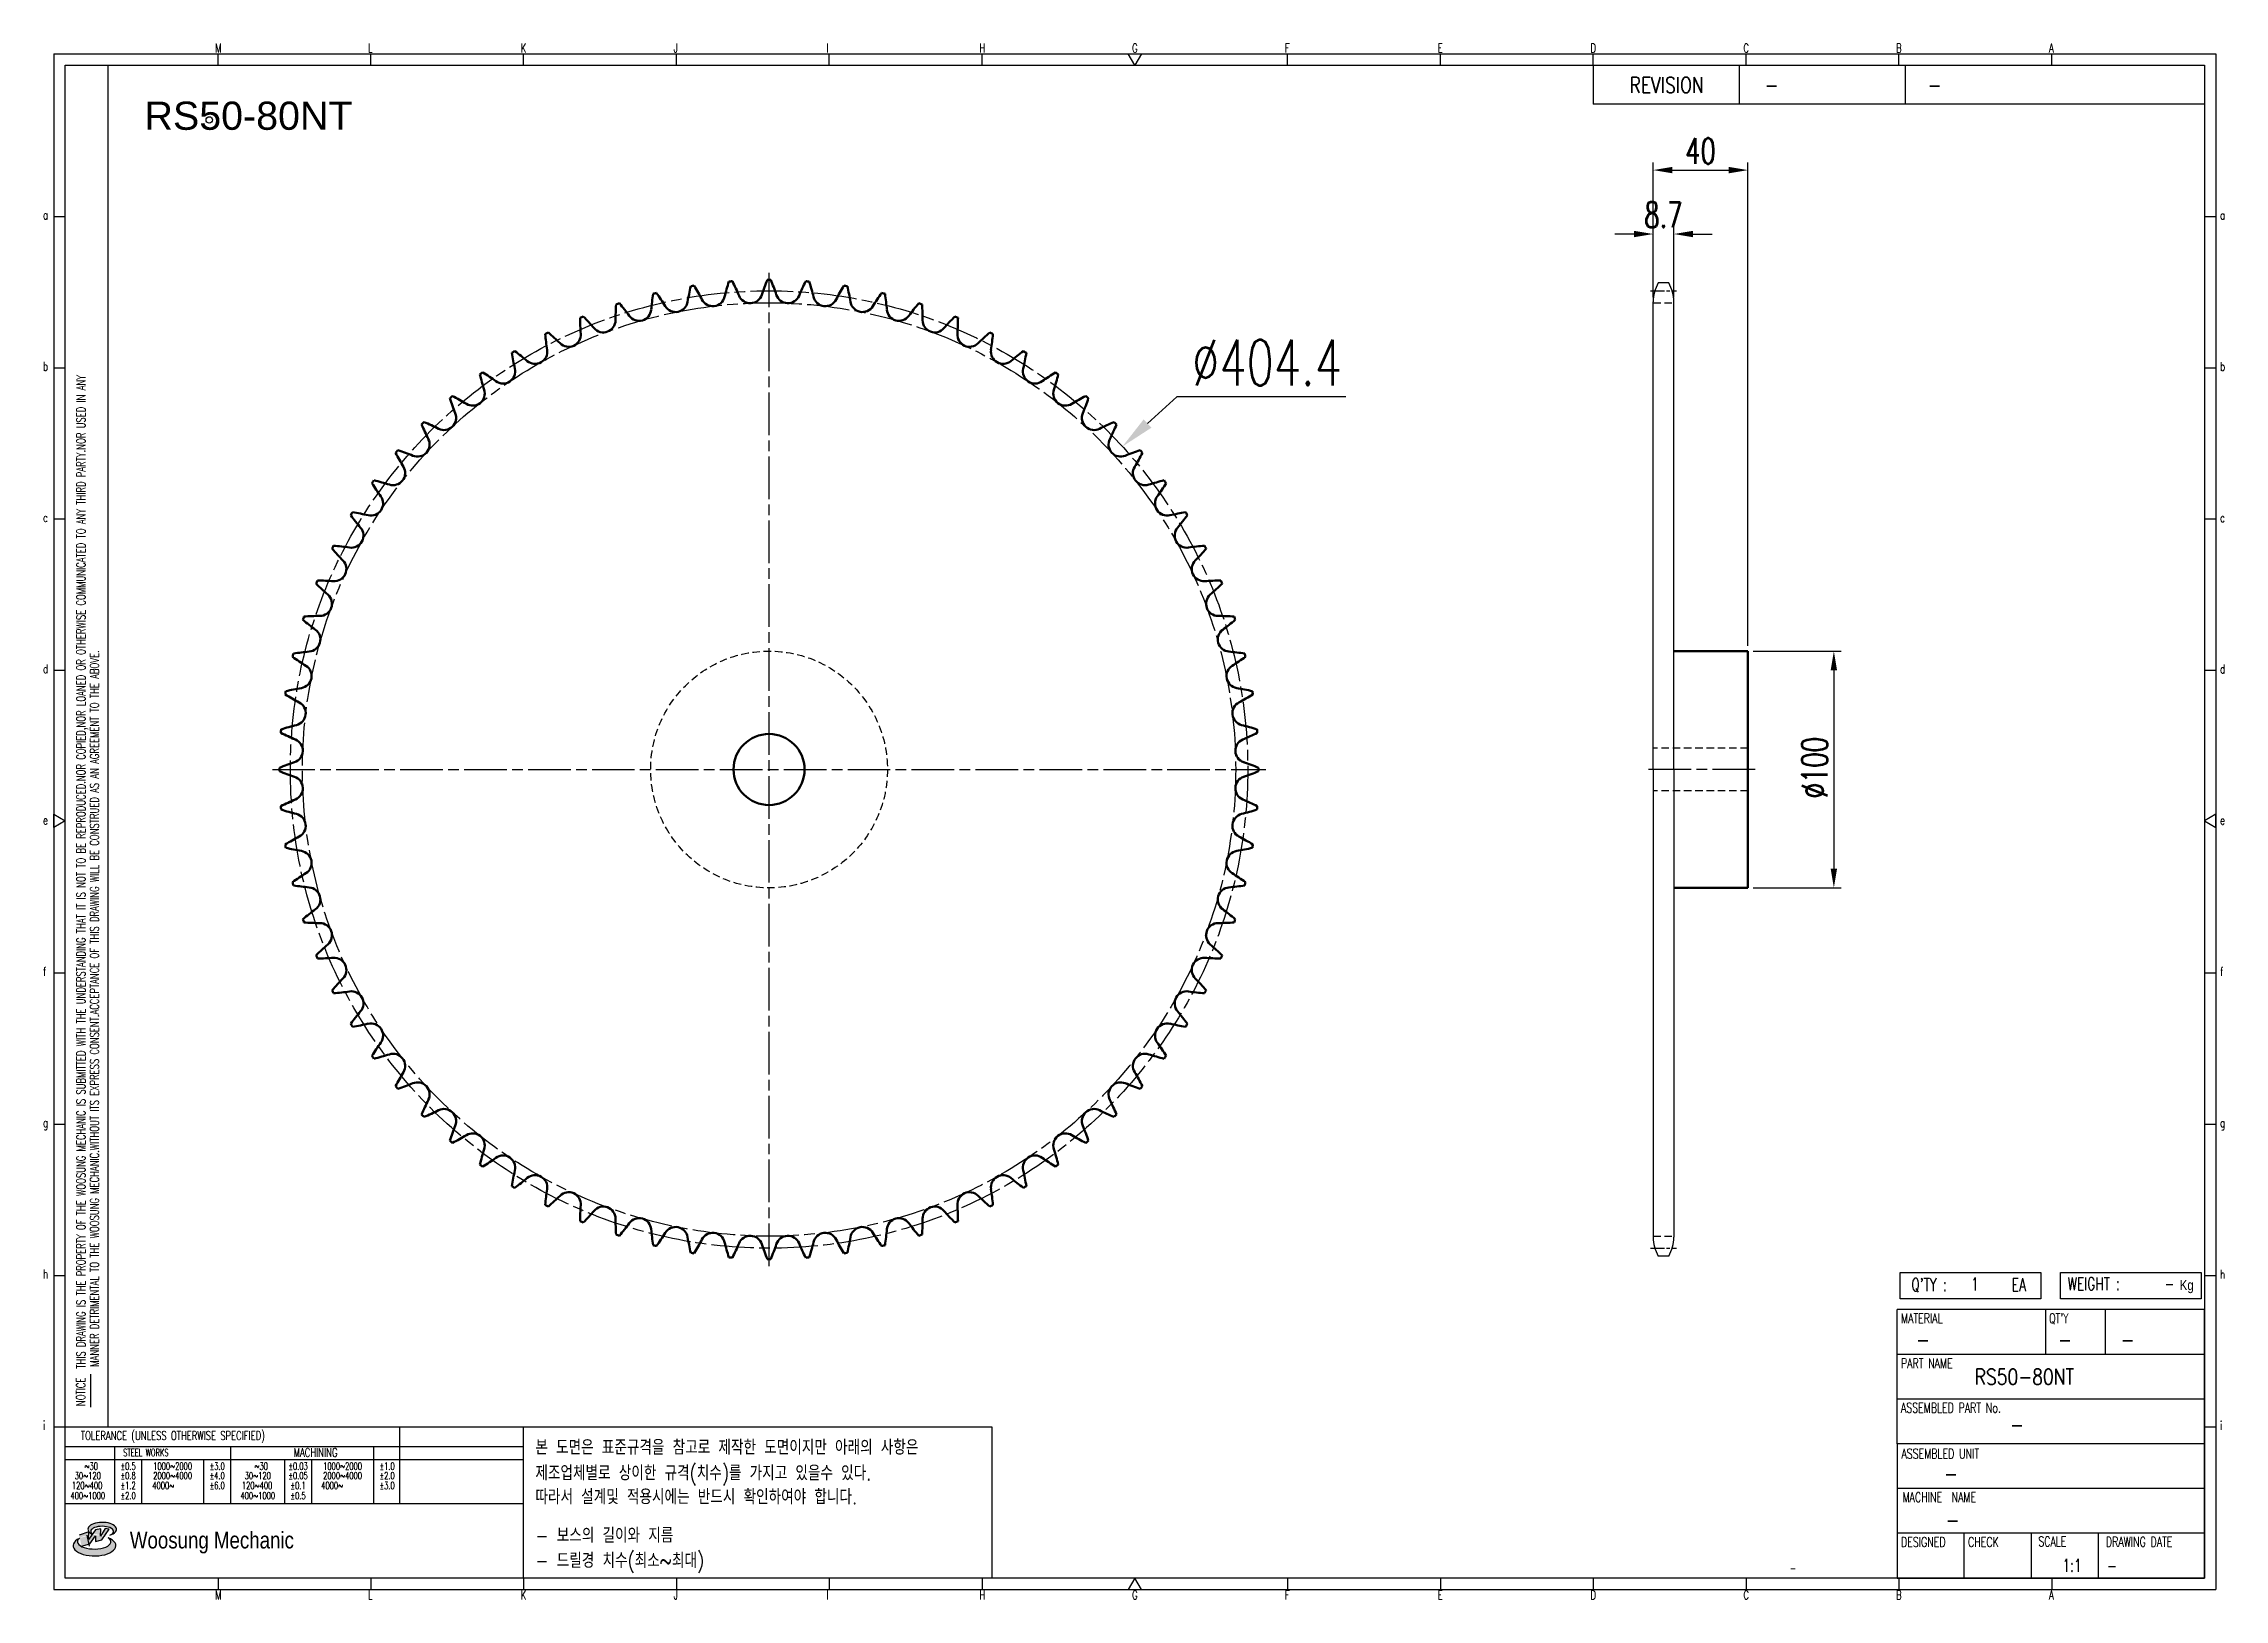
# Model space of a CAD drawing. Header units: millimetres. Extents: x 8305 to 9226, y 4748 to 5405.
import ezdxf
from ezdxf.enums import TextEntityAlignment as Align

# ---------------------------------------------------------------- set-up
doc = ezdxf.new("R2010")
doc.units = ezdxf.units.MM
for name, pattern in [('AM_ISO08W050', [18, 12, -1.5, 3, -1.5]), ('AM_ISO08W050x2', [9, 6, -0.75, 1.5, -0.75]), ('HIDDEN', [9.525, 6.35, -3.175])]:
    doc.linetypes.add(name, pattern=pattern)
for name, color, linetype, lineweight in [('20', 7, 'Continuous', 50), ('22', 30, 'AM_ISO08W050', 25), ('23', 40, 'AM_ISO08W050', 25), ('VIS', 7, 'Continuous', 50)]:
    doc.layers.add(name, color=color, linetype=linetype, lineweight=lineweight)
for name, color, linetype in [('HL', 2, 'HIDDEN'), ('S-DIM', 7, 'Continuous'), ('TITLE', 7, 'Continuous'), ('도면레이아웃', 7, 'Continuous')]:
    doc.layers.add(name, color=color, linetype=linetype)
doc.styles.add('HAN', font='ROMANS.shx', dxfattribs={"width": 0.7, "bigfont": 'whgtxt.shx'})
doc.styles.add('HKD_ST2', font='romans.shx', dxfattribs={"width": 0.7, "height": 4, "bigfont": '@extfont2.shx'})
doc.styles.add('HSG', font='SIMPLEX.shx', dxfattribs={"width": 0.7, "bigfont": 'HSG.shx'})
doc.styles.add('ROMANS', font='romans.shx', dxfattribs={"width": 0.7, "bigfont": 'whgtxt.shx'})
doc.styles.add('SLDTEXTSTYLE4', font='arial.ttf', dxfattribs={"width": 0.8})
doc.styles.get("Standard").update_dxf_attribs({"font": 'arial.ttf'})
doc.dimstyles.new('APP23', dxfattribs={"dimscale": 4.5, "dimtxt": 2.4, "dimasz": 1.8, "dimexe": 0.7, "dimexo": 0.5, "dimgap": 0.6, "dimtad": 1, "dimtoh": 1, "dimdec": 1, "dimrnd": 0.01, "dimzin": 9, "dimdsep": 46, "dimtxsty": 'HSG', "dimcen": 0, "dimclrd": 1, "dimclre": 1, "dimclrt": 256, "dimazin": 2, "dimtp": 1, "dimtm": 1, "dimtfac": 0.5, "dimtdec": 1, "dimtix": 1, "dimtofl": 0, "dimtmove": 0, "dimatfit": 3, "dimfxl": 0, "dimtvp": 1, "dimtolj": 2, "dimlwd": -1, "dimlwe": -1, "dimarcsym": 0})
doc.dimstyles.new('APP32', dxfattribs={"dimscale": 8, "dimtxt": 2.4, "dimasz": 1.8, "dimexe": 0.7, "dimexo": 0.5, "dimgap": 0.6, "dimtad": 1, "dimtoh": 1, "dimdec": 1, "dimrnd": 0.01, "dimzin": 9, "dimdsep": 46, "dimtxsty": 'HSG', "dimcen": 0, "dimclrd": 1, "dimclre": 1, "dimclrt": 256, "dimazin": 2, "dimtp": 1, "dimtm": 1, "dimtfac": 0.5, "dimtdec": 1, "dimtofl": 0, "dimtmove": 0, "dimatfit": 3, "dimfxl": 0, "dimtvp": 1, "dimtolj": 2, "dimlwd": -1, "dimlwe": -1, "dimarcsym": 0})

# ---------------------------------------------------------------- blocks, each defined once
blk = doc.blocks.new('SUYWSHJH')
at = {"layer": '도면레이아웃'}
h = blk.add_hatch(color=10, dxfattribs=at)
h.paths.add_polyline_path([(1.544, 35.177), (1.554, 34.966), (1.779, 35.034), (2.054, 35.422), (1.908, 35.446), (1.728, 35.167), (1.741, 35.439), (1.547, 35.405), (1.292, 35.041), (1.295, 35.33), (0.943, 35.208), (1.03, 34.8), (1.336, 34.885)])
edge = h.paths.add_edge_path()
edge.add_ellipse((1.795, 35.421), major_axis=(-0.53, 0), ratio=0.487785, start_angle=122.36065, end_angle=403.39574)
edge.add_line((1.411, 35.244), (1.419, 35.261))
edge.add_ellipse((1.798, 35.344), major_axis=(-0.423, 0), ratio=0.444396, start_angle=131.58977, end_angle=386.19408, ccw=False)
edge = h.paths.add_edge_path()
edge.add_ellipse((1.512, 34.815), major_axis=(-0.793, 0), ratio=0.480113, start_angle=314.67633, end_angle=590.85213)
edge.add_ellipse((1.501, 34.958), major_axis=(-0.62, 0), ratio=0.43311, start_angle=331.7024, end_angle=574.42495, ccw=False)
for p, q in [((0, 90.118), (80.15, 90.118)), ((0, 90.118), (0, 33.191)), ((6.089, 89.693), (6.089, 90.118)), ((11.753, 89.693), (11.753, 90.118)), ((17.418, 89.693), (17.418, 90.118)), ((23.082, 89.693), (23.082, 90.118)), ((28.746, 89.693), (28.746, 90.118)), ((34.411, 89.693), (34.411, 90.118)), ((45.739, 89.693), (45.739, 90.118)), ((51.404, 89.693), (51.404, 90.118)), ((57.068, 89.693), (57.068, 90.118)), ((62.732, 89.693), (62.732, 90.118)), ((68.397, 89.693), (68.397, 90.118)), ((74.061, 89.693), (74.061, 90.118)), ((80.15, 90.118), (80.15, 33.191)), ((0, 84.085), (0.425, 84.085)), ((79.725, 84.085), (80.15, 84.085)), ((0, 78.478), (0.425, 78.478)), ((79.725, 78.478), (80.15, 78.478)), ((0, 72.87), (0.425, 72.87)), ((79.725, 72.87), (80.15, 72.87)), ((0, 67.262), (0.425, 67.262)), ((79.725, 67.262), (80.15, 67.262)), ((0, 56.047), (0.425, 56.047)), ((79.725, 56.047), (80.15, 56.047)), ((0, 50.439), (0.425, 50.439)), ((79.725, 50.439), (80.15, 50.439)), ((0, 44.832), (0.425, 44.832)), ((79.725, 44.832), (80.15, 44.832)), ((1.377, 39.947), (1.377, 41.174)), ((0, 39.224), (0.425, 39.224)), ((79.725, 39.224), (80.15, 39.224)), ((0, 33.191), (80.15, 33.191)), ((6.089, 33.616), (6.089, 33.191)), ((11.753, 33.616), (11.753, 33.191)), ((17.418, 33.616), (17.418, 33.191)), ((23.082, 33.616), (23.082, 33.191)), ((28.746, 33.616), (28.746, 33.191)), ((34.411, 33.616), (34.411, 33.191)), ((45.739, 33.616), (45.739, 33.191)), ((51.404, 33.616), (51.404, 33.191)), ((57.068, 33.616), (57.068, 33.191)), ((62.732, 33.616), (62.732, 33.191)), ((68.397, 33.616), (68.397, 33.191)), ((74.061, 33.616), (74.061, 33.191))]:
    blk.add_line(p, q)
at = {"color": 2}
for p, q in [((2.017, 39.224), (2.017, 89.693)), ((0.425, 39.224), (17.418, 39.224)), ((12.816, 39.224), (12.816, 36.382)), ((17.418, 33.616), (17.418, 39.224)), ((0.425, 38.487), (17.418, 38.487)), ((0.425, 38.012), (17.418, 38.012)), ((2.257, 38.487), (2.257, 36.382)), ((3.257, 38.012), (3.257, 36.382)), ((5.557, 38.012), (5.557, 36.382)), ((6.557, 38.5), (6.557, 36.382)), ((8.557, 38.012), (8.557, 36.382)), ((9.557, 38.026), (9.557, 36.382)), ((11.857, 38.487), (11.857, 36.382)), ((0.425, 36.382), (17.418, 36.382))]:
    blk.add_line(p, q, dxfattribs=at)
at = {"color": 6, "ltscale": 0.5}
for p, q in [((57.068, 89.693), (57.068, 88.246)), ((62.47, 89.693), (62.47, 88.246)), ((68.635, 89.693), (68.635, 88.246)), ((79.725, 88.246), (57.068, 88.246)), ((68.336, 38.59), (68.336, 43.563)), ((79.725, 43.563), (68.336, 43.563)), ((73.827, 43.563), (73.827, 41.905)), ((76.037, 43.563), (76.037, 41.905)), ((79.725, 38.59), (79.725, 43.563)), ((79.725, 41.905), (68.336, 41.905)), ((79.725, 40.248), (68.336, 40.248)), ((68.336, 38.59), (68.336, 33.616)), ((79.725, 38.59), (68.336, 38.59)), ((79.725, 33.616), (79.725, 38.59)), ((79.725, 36.932), (68.336, 36.932)), ((79.725, 35.274), (68.336, 35.274)), ((70.822, 33.616), (70.822, 35.274)), ((73.309, 33.616), (73.309, 35.274)), ((75.796, 33.616), (75.796, 35.274)), ((68.336, 33.616), (79.725, 33.616))]:
    blk.add_line(p, q, dxfattribs=at)
for points in [[(40.075, 89.693), (39.83, 90.118), (40.32, 90.118)], [(0.425, 89.693), (79.725, 89.693), (79.725, 33.616), (0.425, 33.616)], [(0.425, 61.679), (0, 61.433), (0, 61.924)], [(79.725, 61.679), (80.15, 61.433), (80.15, 61.924)], [(40.075, 33.616), (39.83, 33.191), (40.32, 33.191)]]:
    blk.add_lwpolyline(points, close=True)
at = {"layer": 'TITLE', "color": 20}
for p, q in [((68.449, 43.961), (68.449, 44.936)), ((68.449, 44.936), (73.654, 44.936)), ((73.654, 44.936), (73.654, 43.961)), ((74.39, 43.961), (74.39, 44.936)), ((74.39, 44.936), (79.595, 44.936)), ((79.595, 44.936), (79.595, 43.961)), ((73.654, 43.961), (68.449, 43.961)), ((79.595, 43.961), (74.39, 43.961))]:
    blk.add_line(p, q, dxfattribs=at)
at = {"layer": '도면레이아웃'}
for p, q in [((1.295, 35.33), (0.943, 35.208)), ((1.03, 34.8), (1.336, 34.885)), ((1.224, 35.208), (1.311, 34.8)), ((1.224, 35.208), (1.224, 35.208)), ((1.547, 35.405), (1.292, 35.041)), ((1.292, 35.041), (1.295, 35.33)), ((1.336, 34.885), (1.544, 35.177)), ((1.419, 35.261), (1.411, 35.244)), ((1.544, 35.177), (1.554, 34.966)), ((1.741, 35.439), (1.547, 35.405)), ((1.554, 34.966), (1.779, 35.034)), ((1.908, 35.446), (1.728, 35.167)), ((1.728, 35.167), (1.741, 35.439)), ((1.779, 35.034), (2.054, 35.422)), ((2.054, 35.422), (1.908, 35.446))]:
    blk.add_line(p, q, dxfattribs=at)
for centre, major_axis, ratio, start_param, end_param in [((1.795, 35.421), (-0.53, 0), 0.487785, 2.135596, 7.040584), ((1.512, 34.815), (-0.793, 0), 0.480113, 5.492138, 10.312315), ((1.501, 34.958), (-0.62, 0), 0.43311, 5.789299, 10.025607), ((1.798, 35.344), (-0.423, 0), 0.444396, 2.296675, 6.740358)]:
    blk.add_ellipse(centre, major_axis=major_axis, ratio=ratio, start_param=start_param, end_param=end_param, dxfattribs=at)
at = {"color": 4, "style": 'HKD_ST2', "width": 0.7}
for s, p in [('M', (5.988, 90.164)), ('L', (11.652, 90.164)), ('K', (17.316, 90.164)), ('J', (22.981, 90.164)), ('I', (28.645, 90.164)), ('H', (34.309, 90.164)), ('G', (39.974, 90.164)), ('F', (45.638, 90.164)), ('E', (51.302, 90.164)), ('D', (56.967, 90.164)), ('C', (62.631, 90.164)), ('B', (68.295, 90.164)), ('A', (73.96, 90.164)), ('a', (-0.395, 83.976)), ('a', (80.305, 83.97)), ('b', (-0.395, 78.368)), ('b', (80.305, 78.362)), ('c', (-0.395, 72.76)), ('c', (80.305, 72.754)), ('d', (-0.395, 67.153)), ('d', (80.305, 67.147)), ('e', (-0.395, 61.545)), ('e', (80.305, 61.539)), ('f', (-0.395, 55.937)), ('f', (80.305, 55.931)), ('g', (-0.395, 50.33)), ('g', (80.305, 50.324)), ('h', (-0.395, 44.722)), ('h', (80.305, 44.716)), ('i', (-0.395, 39.114)), ('i', (80.305, 39.108)), ('M', (5.988, 32.824)), ('L', (11.652, 32.824)), ('K', (17.316, 32.824)), ('J', (22.981, 32.824)), ('I', (28.645, 32.824)), ('H', (34.309, 32.824)), ('G', (39.974, 32.824)), ('F', (45.638, 32.824)), ('E', (51.302, 32.824)), ('D', (56.967, 32.824)), ('C', (62.631, 32.824)), ('B', (68.295, 32.824)), ('A', (73.96, 32.824))]:
    blk.add_text(s, height=0.326, dxfattribs=at).set_placement(p)
for s, height, style, width, p in [('REVISION', 0.5806, 'HAN', 0.8, (58.415, 88.664)), ('-', 0.581, 'HAN', 0.8, (63.426, 88.664)), ('-', 0.581, 'HAN', 0.8, (69.468, 88.664)), ("Q'TY : ", 0.4746, 'HKD_ST2', 0.7, (68.857, 44.253)), ('1', 0.475, 'HKD_ST2', 0.7, (71.071, 44.275)), ('EA', 0.4746, 'HKD_ST2', 0.7, (72.578, 44.253)), ('WEIGHT : ', 0.4746, 'HKD_ST2', 0.7, (74.65, 44.286)), ('-', 0.581, 'HAN', 0.8, (69.029, 42.157)), ('-', 0.581, 'HAN', 0.8, (74.289, 42.157)), ('-', 0.581, 'HAN', 0.8, (76.623, 42.157)), ('-', 0.581, 'HAN', 0.8, (72.515, 39.013)), ('-', 0.581, 'HAN', 0.8, (70.067, 37.189)), ('-', 0.581, 'HAN', 0.8, (70.126, 35.48)), ('1:1', 0.4746, 'HKD_ST2', 0.7, (74.458, 33.848)), ('-', 0.475, 'HKD_ST2', 0.7, (76.112, 33.837))]:
    blk.add_text(s, height=height, dxfattribs=dict(style=style, width=width)).set_placement(p)
at = {"color": 6, "style": 'HKD_ST2', "width": 0.7}
for s, p in [(' THIS DRAWING IS THE PROPERTY OF THE WOOSUNG MECHANIC IS SUBMITTED WITH THE UNDERSTANDING THAT IT IS NOT TO BE REPRODUCED.NOR COPIED,NOR LOANED OR OTHERWISE COMMUNICATED TO ANY THIRD PARTY.NOR USED IN ANY', (1.173, 41.217)), ('MANNER DETRIMENTAL TO THE WOOSUNG MECHANIC.WITHOUT ITS EXPRESS CONSENT.ACCEPTANCE OF THIS DRAWING WILL BE CONSTRUED AS AN AGREEMENT TO THE ABOVE.', (1.672, 41.447))]:
    blk.add_text(s, height=0.326266, rotation=90, dxfattribs=at).set_placement(p)
at = {"style": 'HKD_ST2', "width": 0.7}
blk.add_text('-', height=0.475, dxfattribs=at).set_placement((78.613, 44.286), align=Align.RIGHT)
at = {"color": 4, "style": 'HKD_ST2', "width": 0.7}
for s, height, p in [('MATERIAL', 0.3651, (68.474, 43.425)), ("QT'Y", 0.3651, (73.965, 43.425)), ('PART NAME', 0.3651, (68.474, 41.756)), ('ASSEMBLED PART No.', 0.36511, (68.474, 40.109)), ('ASSEMBLED UNIT', 0.36511, (68.49, 38.408)), ('MACHINE  NAME', 0.36511, (68.532, 36.794)), ('DESIGNED', 0.3651, (68.474, 35.136)), ('CHECK', 0.3651, (70.961, 35.136)), ('SCALE', 0.3651, (73.566, 35.153)), ('DRAWING DATE', 0.36511, (76.071, 35.141))]:
    blk.add_text(s, height=height, dxfattribs=at).set_placement(p, align=Align.TOP_LEFT)
at = {"style": 'HKD_ST2', "width": 0.7}
blk.add_text('NOTICE', height=0.3263, rotation=90, dxfattribs=at).set_placement((1.163, 39.988))
for s, height, style, width, p in [('TOLERANCE (UNLESS OTHERWISE SPECIFIED)', 0.32627, 'HKD_ST2', 0.7, (4.417, 38.896)), ('-', 0.326, 'ROMANS', 0.65, (64.469, 33.975))]:
    blk.add_text(s, height=height, dxfattribs=dict(style=style, width=width)).set_placement(p, align=Align.MIDDLE_CENTER)
at = {"color": 4, "style": 'HKD_ST2', "width": 0.7}
for s, height, p in [('STEEL WORKS', 0.26101, (3.416, 38.268)), ('MACHINING', 0.3263, (9.707, 38.27)), ('%%P0.5', 0.261, (2.757, 37.762)), ('%%P0.8', 0.261, (2.757, 37.411)), ('%%P3.0', 0.261, (6.057, 37.762)), ('%%P4.0', 0.261, (6.057, 37.411)), ('%%P0.03', 0.261, (9.057, 37.762)), ('%%P0.05', 0.261, (9.057, 37.411)), ('%%P1.0', 0.261, (12.357, 37.762)), ('%%P2.0', 0.261, (12.357, 37.411)), ('%%P1.2', 0.261, (2.757, 37.045)), ('%%P2.0', 0.261, (2.757, 36.67)), ('%%P6.0', 0.261, (6.057, 37.045)), ('%%P0.1', 0.261, (9.057, 37.045)), ('%%P0.5', 0.261, (9.057, 36.67)), ('%%P3.0', 0.261, (12.357, 37.045))]:
    blk.add_text(s, height=height, dxfattribs=at).set_placement(p, align=Align.MIDDLE)
for s, height, p in [('30%%126120', 0.261, (1.263, 37.411)), ('%%12630', 0.261, (1.389, 37.762)), ('2000%%1264000', 0.26101, (4.407, 37.411)), ('1000%%1262000', 0.26101, (4.407, 37.762)), ('30%%126120', 0.261, (7.563, 37.411)), ('%%12630', 0.261, (7.689, 37.762)), ('2000%%1264000', 0.26101, (10.707, 37.411)), ('1000%%1262000', 0.26101, (10.707, 37.762)), ('400%%1261000', 0.26101, (1.263, 36.67)), ('120%%126400', 0.26101, (1.237, 37.045)), ('4000%%126', 0.261, (4.061, 37.045)), ('400%%1261000', 0.26101, (7.563, 36.67)), ('120%%126400', 0.26101, (7.537, 37.045)), ('4000%%126', 0.261, (10.321, 37.045))]:
    blk.add_text(s, height=height, dxfattribs=at).set_placement(p, align=Align.MIDDLE_CENTER)
at = {"color": 1, "style": 'SLDTEXTSTYLE4', "width": 0.8}
blk.add_text('Woosung Mechanic', height=0.61957, dxfattribs=at).set_placement((2.822, 34.711))
at = {"layer": 'TITLE', "width": 0.8}
blk.add_text('Kg', height=0.3789, dxfattribs=at).set_placement((78.807, 44.286))
blk = doc.blocks.new('*D2')
at = {"layer": 'Defpoints', "color": 0, "transparency": 16777216}
for p in [(8760.81, 5234.48), (8462.34, 4961.68)]:
    blk.add_point(p, dxfattribs=at)
at = {"layer": 'S-DIM', "color": 1, "transparency": 16777216}
for p, q in [((8783.82, 5255.51), (8771.44, 5244.19)), ((8855.18, 5255.51), (8783.82, 5255.51))]:
    blk.add_line(p, q, dxfattribs=at)
blk.add_solid([(8769.82, 5245.96), (8773.06, 5242.42), (8760.81, 5234.48)], dxfattribs=at)
at = {"layer": 'S-DIM', "transparency": 16777216, "insert": (8821.9, 5269.91), "char_height": 19.2, "attachment_point": 5, "style": 'HSG'}
blk.add_mtext('\\A2;∅404.4', dxfattribs=at)
blk = doc.blocks.new('*D3')
at = {"layer": 'Defpoints', "color": 0, "transparency": 16777216}
for p in [(8993.69, 5324.23), (8984.99, 5295.17), (8993.69, 5295.17)]:
    blk.add_point(p, dxfattribs=at)
at = {"layer": 'S-DIM', "color": 1, "transparency": 16777216}
for p, q in [((8976.89, 5324.23), (8968.79, 5324.23)), ((8984.99, 5297.42), (8984.99, 5327.38)), ((8993.69, 5297.42), (8993.69, 5327.38)), ((9001.79, 5324.23), (9009.89, 5324.23))]:
    blk.add_line(p, q, dxfattribs=at)
for points in [[(8976.89, 5325.58), (8976.89, 5322.88), (8984.99, 5324.23)], [(9001.79, 5325.58), (9001.79, 5322.88), (8993.69, 5324.23)]]:
    blk.add_solid(points, dxfattribs=at)
at = {"layer": 'S-DIM', "transparency": 16777216, "insert": (8989.34, 5332.33), "char_height": 10.8, "attachment_point": 5, "style": 'HSG'}
blk.add_mtext('\\A2;8.7', dxfattribs=at)
blk = doc.blocks.new('*D4')
at = {"layer": 'Defpoints', "color": 0, "transparency": 16777216}
for p in [(9024.99, 5351.23), (8984.99, 5295.17), (9024.99, 5148.08)]:
    blk.add_point(p, dxfattribs=at)
at = {"layer": 'S-DIM', "color": 1, "transparency": 16777216}
for p, q in [((8984.99, 5297.42), (8984.99, 5354.38)), ((9024.99, 5150.33), (9024.99, 5354.38)), ((8993.09, 5351.23), (9016.89, 5351.23))]:
    blk.add_line(p, q, dxfattribs=at)
for points in [[(8993.09, 5352.58), (8993.09, 5349.88), (8984.99, 5351.23)], [(9016.89, 5352.58), (9016.89, 5349.88), (9024.99, 5351.23)]]:
    blk.add_solid(points, dxfattribs=at)
at = {"layer": 'S-DIM', "transparency": 16777216, "insert": (9004.99, 5359.33), "char_height": 10.8, "attachment_point": 5, "style": 'HSG'}
blk.add_mtext('\\A2;40', dxfattribs=at)
blk = doc.blocks.new('*D5')
at = {"layer": 'Defpoints', "color": 0, "transparency": 16777216}
for p in [(9024.99, 5148.08), (9024.99, 5048.08), (9061.31, 5048.08)]:
    blk.add_point(p, dxfattribs=at)
at = {"layer": 'S-DIM', "color": 1, "transparency": 16777216}
for p, q in [((9027.24, 5148.08), (9064.46, 5148.08)), ((9061.31, 5139.98), (9061.31, 5056.18)), ((9027.24, 5048.08), (9064.46, 5048.08))]:
    blk.add_line(p, q, dxfattribs=at)
for points in [[(9059.96, 5139.98), (9062.66, 5139.98), (9061.31, 5148.08)], [(9059.96, 5056.18), (9062.66, 5056.18), (9061.31, 5048.08)]]:
    blk.add_solid(points, dxfattribs=at)
at = {"layer": 'S-DIM', "transparency": 16777216, "insert": (9053.21, 5098.84), "char_height": 10.8, "attachment_point": 5, "rotation": 90, "style": 'HSG'}
blk.add_mtext('\\A2;%%c100', dxfattribs=at)

msp = doc.modelspace()

# ---------------------------------------------------------------- linework, layer by layer
for p, q in [((8991.56, 5303.57), (8987.12, 5303.57)), ((8984.99, 5098.08), (8984.99, 5295.63)), ((8993.69, 5098.08), (8993.69, 5295.63)), ((8984.99, 5098.08), (8984.99, 4900.52)), ((8993.69, 5098.08), (8993.69, 4900.52)), ((8991.56, 4892.59), (8987.12, 4892.59))]:
    msp.add_line(p, q)
at = {"color": 4}
msp.add_lwpolyline([(8507.91, 4820.5), (8705.72, 4820.5), (8705.72, 4756.6), (8507.91, 4756.6)], close=True, dxfattribs=at)
msp.add_circle((8375.14, 5372.4), 1.38)
for centre, start, end in [((9000.86, 5295.63), 150, 180), ((8977.82, 5295.63), 0, 30), ((9000.86, 4900.52), 180, 210), ((8977.82, 4900.52), 330, 0)]:
    msp.add_arc(centre, 15.87, start, end)
at = {"layer": '20'}
msp.add_circle((8611.57, 5098.08), 15, dxfattribs=at)
for centre, radius, start, end in [((8661.42, 5283.9), 99.97, 171.32474, 175.1875), ((8611.57, 5098.08), 206.79, 103.29585, 103.70415), ((8482.8, 5241.01), 99.97, 31.8125, 35.67526), ((8675.84, 5279.41), 99.97, 166.82474, 170.6875), ((8611.57, 5098.08), 206.79, 98.79585, 99.20415), ((8494.42, 5250.68), 99.97, 27.3125, 31.17526), ((8587.8, 5298.9), 5.13, 207.3125, 346.1875), ((8689.87, 5273.81), 99.97, 162.32474, 166.1875), ((8611.57, 5098.08), 206.79, 94.29585, 94.70415), ((8506.75, 5259.4), 99.97, 22.8125, 26.67526), ((8603.63, 5300.15), 5.13, 202.8125, 341.6875), ((8703.42, 5267.13), 99.97, 157.82474, 161.6875), ((8611.57, 5098.08), 206.79, 89.79585, 90.20415), ((8519.73, 5267.13), 99.97, 18.3125, 22.17526), ((8619.51, 5300.15), 5.13, 198.3125, 337.1875), ((8716.4, 5259.4), 99.97, 153.32474, 157.1875), ((8611.57, 5098.08), 206.79, 85.29585, 85.70415), ((8533.28, 5273.81), 99.97, 13.8125, 17.67526), ((8635.34, 5298.9), 5.13, 193.8125, 332.6875), ((8728.73, 5250.68), 99.97, 148.82474, 152.6875), ((8611.57, 5098.08), 206.79, 80.79585, 81.20415), ((8547.31, 5279.41), 99.97, 9.3125, 13.17526), ((8740.34, 5241.01), 99.97, 144.32474, 148.1875), ((8611.57, 5098.08), 206.79, 76.29585, 76.70415), ((8561.73, 5283.9), 99.97, 4.8125, 8.67526), ((8611.57, 5098.08), 206.79, 112.29585, 112.70415), ((8631.73, 5289.4), 99.97, 180.32474, 184.1875), ((8462.03, 5219.11), 99.97, 40.8125, 44.67526), ((8541.58, 5287.81), 5.13, 220.8125, 359.6875), ((8646.68, 5287.23), 99.97, 175.82474, 179.6875), ((8611.57, 5098.08), 206.79, 107.79585, 108.20415), ((8471.99, 5230.47), 99.97, 36.3125, 40.17526), ((8556.68, 5292.71), 5.13, 216.3125, 355.1875), ((8572.12, 5296.42), 5.13, 211.8125, 350.6875), ((8651.03, 5296.42), 5.13, 189.3125, 328.1875), ((8666.47, 5292.71), 5.13, 184.8125, 323.6875), ((8751.16, 5230.47), 99.97, 139.82474, 143.6875), ((8611.57, 5098.08), 206.79, 71.79585, 72.20415), ((8576.47, 5287.23), 99.97, 0.3125, 4.17526), ((8681.57, 5287.81), 5.13, 180.3125, 319.1875), ((8761.12, 5219.11), 99.97, 135.32474, 139.1875), ((8611.57, 5098.08), 206.79, 67.29585, 67.70415), ((8591.41, 5289.4), 99.97, 355.8125, 359.67526), ((8611.57, 5098.08), 206.79, 116.79585, 117.20415), ((8616.66, 5290.4), 99.97, 184.82474, 188.6875), ((8452.99, 5207), 99.97, 45.3125, 49.17526), ((8526.91, 5281.73), 5.13, 225.3125, 4.1875), ((8696.24, 5281.73), 5.13, 175.8125, 314.6875), ((8770.15, 5207), 99.97, 130.82474, 134.6875), ((8611.57, 5098.08), 206.79, 62.79585, 63.20415), ((8606.49, 5290.4), 99.97, 351.3125, 355.17526), ((8611.57, 5098.08), 206.79, 121.29585, 121.70415), ((8601.55, 5290.2), 99.97, 189.32474, 193.1875), ((8444.94, 5194.23), 99.97, 49.8125, 53.67526), ((8512.76, 5274.52), 5.13, 229.8125, 8.6875), ((8710.39, 5274.52), 5.13, 171.3125, 310.1875), ((8778.21, 5194.23), 99.97, 126.32474, 130.1875), ((8621.59, 5290.2), 99.97, 346.8125, 350.67526), ((8611.57, 5098.08), 206.79, 58.29585, 58.70415), ((8611.57, 5098.08), 206.79, 125.79585, 126.20415), ((8586.51, 5288.82), 99.97, 193.82474, 197.6875), ((8437.91, 5180.86), 99.97, 54.3125, 58.17526), ((8499.22, 5266.22), 5.13, 234.3125, 13.1875), ((8723.93, 5266.22), 5.13, 166.8125, 305.6875), ((8785.24, 5180.86), 99.97, 121.82474, 125.6875), ((8636.64, 5288.82), 99.97, 342.3125, 346.17526), ((8611.57, 5098.08), 206.79, 53.79585, 54.20415), ((8611.57, 5098.08), 206.79, 130.29585, 130.70415), ((8571.62, 5286.27), 99.97, 198.32474, 202.1875), ((8431.95, 5166.98), 99.97, 58.8125, 62.67526), ((8486.37, 5256.89), 5.13, 238.8125, 17.6875), ((8736.77, 5256.89), 5.13, 162.3125, 301.1875), ((8791.2, 5166.98), 99.97, 117.32474, 121.1875), ((8651.52, 5286.27), 99.97, 337.8125, 341.67526), ((8611.57, 5098.08), 206.79, 49.29585, 49.70415), ((8611.57, 5098.08), 206.79, 134.79585, 135.20415), ((8556.98, 5282.56), 99.97, 202.82474, 206.6875), ((8427.09, 5152.67), 99.97, 63.3125, 67.17526), ((8474.3, 5246.58), 5.13, 243.3125, 22.1875), ((8748.85, 5246.58), 5.13, 157.8125, 296.6875), ((8796.05, 5152.67), 99.97, 112.82474, 116.6875), ((8666.17, 5282.56), 99.97, 333.3125, 337.17526), ((8611.57, 5098.08), 206.79, 44.79585, 45.20415), ((8611.57, 5098.08), 206.79, 139.29585, 139.70415), ((8423.38, 5138.03), 99.97, 67.8125, 71.67526), ((8463.07, 5235.35), 5.13, 247.8125, 26.6875), ((8760.08, 5235.35), 5.13, 153.3125, 292.1875), ((8799.77, 5138.03), 99.97, 108.32474, 112.1875), ((8611.57, 5098.08), 206.79, 40.29585, 40.70415), ((8452.76, 5223.28), 5.13, 252.3125, 31.1875), ((8542.67, 5277.7), 99.97, 207.32474, 211.1875), ((8770.39, 5223.28), 5.13, 148.8125, 287.6875), ((8680.47, 5277.7), 99.97, 328.8125, 332.67526), ((8443.43, 5210.43), 5.13, 256.8125, 35.6875), ((8611.57, 5098.08), 206.79, 143.79585, 144.20415), ((8528.79, 5271.74), 99.97, 211.82474, 215.6875), ((8420.83, 5123.14), 99.97, 72.3125, 76.17526), ((8802.32, 5123.14), 99.97, 103.82474, 107.6875), ((8779.72, 5210.43), 5.13, 144.3125, 283.1875), ((8694.35, 5271.74), 99.97, 324.3125, 328.17526), ((8611.57, 5098.08), 206.79, 35.79585, 36.20415), ((8611.57, 5098.08), 206.79, 148.29585, 148.70415), ((8515.42, 5264.71), 99.97, 216.32474, 220.1875), ((8419.45, 5108.1), 99.97, 76.8125, 80.67526), ((8803.7, 5108.1), 99.97, 99.32474, 103.1875), ((8707.72, 5264.71), 99.97, 319.8125, 323.67526), ((8611.57, 5098.08), 206.79, 31.29585, 31.70415), ((8435.13, 5196.89), 5.13, 261.3125, 40.1875), ((8788.02, 5196.89), 5.13, 139.8125, 278.6875), ((8611.57, 5098.08), 206.79, 152.79585, 153.20415), ((8502.65, 5256.66), 99.97, 220.82474, 224.6875), ((8427.92, 5182.74), 5.13, 265.8125, 44.6875), ((8419.25, 5092.99), 99.97, 81.3125, 85.17526), ((8803.89, 5092.99), 99.97, 94.82474, 98.6875), ((8795.23, 5182.74), 5.13, 135.3125, 274.1875), ((8720.5, 5256.66), 99.97, 315.3125, 319.17526), ((8611.57, 5098.08), 206.79, 26.79585, 27.20415), ((8611.57, 5098.08), 206.79, 157.29585, 157.70415), ((8420.25, 5077.92), 99.97, 85.8125, 89.67526), ((8802.9, 5077.92), 99.97, 90.32474, 94.1875), ((8611.57, 5098.08), 206.79, 22.29585, 22.70415), ((8490.54, 5247.62), 99.97, 225.32474, 229.1875), ((8421.84, 5168.07), 5.13, 270.3125, 49.1875), ((8801.3, 5168.07), 5.13, 130.8125, 269.6875), ((8732.61, 5247.62), 99.97, 310.8125, 314.67526), ((8611.57, 5098.08), 206.79, 161.79585, 162.20415), ((8479.18, 5237.66), 99.97, 229.82474, 233.6875), ((8422.42, 5062.97), 99.97, 90.3125, 94.17526), ((8800.73, 5062.97), 99.97, 85.82474, 89.6875), ((8743.97, 5237.66), 99.97, 306.3125, 310.17526), ((8611.57, 5098.08), 206.79, 17.79585, 18.20415), ((8416.94, 5152.97), 5.13, 274.8125, 53.6875), ((8806.21, 5152.97), 5.13, 126.3125, 265.1875), ((8611.57, 5098.08), 206.79, 166.29585, 166.70415), ((8468.64, 5226.85), 99.97, 234.32474, 238.1875), ((8425.75, 5048.23), 99.97, 94.8125, 98.67526), ((8413.23, 5137.53), 5.13, 279.3125, 58.1875), ((8809.92, 5137.53), 5.13, 121.8125, 260.6875), ((8797.39, 5048.23), 99.97, 81.32474, 85.1875), ((8754.51, 5226.85), 99.97, 301.8125, 305.67526), ((8611.57, 5098.08), 206.79, 13.29585, 13.70415), ((8611.57, 5098.08), 206.79, 170.79585, 171.20415), ((8430.24, 5033.81), 99.97, 99.3125, 103.17526), ((8792.91, 5033.81), 99.97, 76.82474, 80.6875), ((8611.57, 5098.08), 206.79, 8.79585, 9.20415), ((8458.97, 5215.23), 99.97, 238.82474, 242.6875), ((8410.75, 5121.85), 5.13, 283.8125, 62.6875), ((8812.4, 5121.85), 5.13, 117.3125, 256.1875), ((8764.17, 5215.23), 99.97, 297.3125, 301.17526), ((8611.57, 5098.08), 206.79, 175.29585, 175.70415), ((8450.25, 5202.9), 99.97, 243.32474, 247.1875), ((8435.84, 5019.78), 99.97, 103.8125, 107.67526), ((8787.31, 5019.78), 99.97, 72.32474, 76.1875), ((8772.9, 5202.9), 99.97, 292.8125, 296.67526), ((8611.57, 5098.08), 206.79, 4.29585, 4.70415), ((8409.5, 5106.02), 5.13, 288.3125, 67.1875), ((8813.65, 5106.02), 5.13, 112.8125, 251.6875), ((8442.52, 5006.23), 99.97, 108.3125, 112.17526), ((8611.57, 5098.08), 206.79, 179.79585, 180.20415), ((8442.52, 5189.92), 99.97, 247.82474, 251.6875), ((8409.5, 5090.14), 5.13, 292.8125, 71.6875), ((8813.65, 5090.14), 5.13, 108.3125, 247.1875), ((8780.62, 5006.23), 99.97, 67.82474, 71.6875), ((8780.62, 5189.92), 99.97, 288.3125, 292.17526), ((8611.57, 5098.08), 206.79, 359.79585, 0.20415), ((8450.25, 4993.25), 99.97, 112.8125, 116.67526), ((8772.9, 4993.25), 99.97, 63.32474, 67.1875), ((8611.57, 5098.08), 206.79, 184.29585, 184.70415), ((8435.84, 5176.37), 99.97, 252.32474, 256.1875), ((8410.75, 5074.31), 5.13, 297.3125, 76.1875), ((8812.4, 5074.31), 5.13, 103.8125, 242.6875), ((8787.31, 5176.37), 99.97, 283.8125, 287.67526), ((8611.57, 5098.08), 206.79, 355.29585, 355.70415), ((8458.97, 4980.92), 99.97, 117.3125, 121.17526), ((8611.57, 5098.08), 206.79, 188.79585, 189.20415), ((8764.17, 4980.92), 99.97, 58.82474, 62.6875), ((8611.57, 5098.08), 206.79, 350.79585, 351.20415), ((8430.24, 5162.34), 99.97, 256.82474, 260.6875), ((8413.23, 5058.62), 5.13, 301.8125, 80.6875), ((8809.92, 5058.62), 5.13, 99.3125, 238.1875), ((8792.91, 5162.34), 99.97, 279.3125, 283.17526), ((8468.64, 4969.31), 99.97, 121.8125, 125.67526), ((8611.57, 5098.08), 206.79, 193.29585, 193.70415), ((8425.75, 5147.92), 99.97, 261.32474, 265.1875), ((8416.94, 5043.18), 5.13, 306.3125, 85.1875), ((8806.21, 5043.18), 5.13, 94.8125, 233.6875), ((8797.39, 5147.92), 99.97, 274.8125, 278.67526), ((8754.51, 4969.31), 99.97, 54.32474, 58.1875), ((8611.57, 5098.08), 206.79, 346.29585, 346.70415), ((8479.18, 4958.49), 99.97, 126.3125, 130.17526), ((8743.97, 4958.49), 99.97, 49.82474, 53.6875), ((8611.57, 5098.08), 206.79, 197.79585, 198.20415), ((8422.42, 5133.18), 99.97, 265.82474, 269.6875), ((8421.84, 5028.08), 5.13, 310.8125, 89.6875), ((8801.3, 5028.08), 5.13, 90.3125, 229.1875), ((8800.73, 5133.18), 99.97, 270.3125, 274.17526), ((8611.57, 5098.08), 206.79, 341.79585, 342.20415), ((8490.54, 4948.53), 99.97, 130.8125, 134.67526), ((8732.61, 4948.53), 99.97, 45.32474, 49.1875), ((8611.57, 5098.08), 206.79, 202.29585, 202.70415), ((8420.25, 5118.24), 99.97, 270.32474, 274.1875), ((8427.92, 5013.41), 5.13, 315.3125, 94.1875), ((8795.23, 5013.41), 5.13, 85.8125, 224.6875), ((8802.9, 5118.24), 99.97, 265.8125, 269.67526), ((8611.57, 5098.08), 206.79, 337.29585, 337.70415), ((8502.65, 4939.5), 99.97, 135.3125, 139.17526), ((8611.57, 5098.08), 206.79, 206.79585, 207.20415), ((8419.25, 5103.16), 99.97, 274.82474, 278.6875), ((8435.13, 4999.26), 5.13, 319.8125, 98.6875), ((8788.02, 4999.26), 5.13, 81.3125, 220.1875), ((8803.89, 5103.16), 99.97, 261.3125, 265.17526), ((8720.5, 4939.5), 99.97, 40.82474, 44.6875), ((8611.57, 5098.08), 206.79, 332.79585, 333.20415), ((8515.42, 4931.44), 99.97, 139.8125, 143.67526), ((8707.72, 4931.44), 99.97, 36.32474, 40.1875), ((8611.57, 5098.08), 206.79, 211.29585, 211.70415), ((8419.45, 5088.06), 99.97, 279.32474, 283.1875), ((8443.43, 4985.72), 5.13, 324.3125, 103.1875), ((8779.72, 4985.72), 5.13, 76.8125, 215.6875), ((8803.7, 5088.06), 99.97, 256.8125, 260.67526), ((8611.57, 5098.08), 206.79, 328.29585, 328.70415), ((8528.79, 4924.41), 99.97, 144.3125, 148.17526), ((8611.57, 5098.08), 206.79, 215.79585, 216.20415), ((8420.83, 5073.01), 99.97, 283.82474, 287.6875), ((8452.76, 4972.88), 5.13, 328.8125, 107.6875), ((8770.39, 4972.88), 5.13, 72.3125, 211.1875), ((8802.32, 5073.01), 99.97, 252.3125, 256.17526), ((8694.35, 4924.41), 99.97, 31.82474, 35.6875), ((8611.57, 5098.08), 206.79, 323.79585, 324.20415), ((8542.67, 4918.45), 99.97, 148.8125, 152.67526), ((8423.38, 5058.13), 99.97, 288.32474, 292.1875), ((8463.07, 4960.8), 5.13, 333.3125, 112.1875), ((8760.08, 4960.8), 5.13, 67.8125, 206.6875), ((8799.77, 5058.13), 99.97, 247.8125, 251.67526), ((8680.47, 4918.45), 99.97, 27.32474, 31.1875), ((8611.57, 5098.08), 206.79, 220.29585, 220.70415), ((8556.98, 4913.6), 99.97, 153.3125, 157.17526), ((8666.17, 4913.6), 99.97, 22.82474, 26.6875), ((8611.57, 5098.08), 206.79, 319.29585, 319.70415), ((8611.57, 5098.08), 206.79, 224.79585, 225.20415), ((8427.09, 5043.48), 99.97, 292.82474, 296.6875), ((8474.3, 4949.57), 5.13, 337.8125, 116.6875), ((8571.62, 4909.88), 99.97, 157.8125, 161.67526), ((8748.85, 4949.57), 5.13, 63.3125, 202.1875), ((8651.52, 4909.88), 99.97, 18.32474, 22.1875), ((8796.05, 5043.48), 99.97, 243.3125, 247.17526), ((8611.57, 5098.08), 206.79, 314.79585, 315.20415), ((8611.57, 5098.08), 206.79, 229.29585, 229.70415), ((8431.95, 5029.18), 99.97, 297.32474, 301.1875), ((8486.37, 4939.26), 5.13, 342.3125, 121.1875), ((8586.51, 4907.33), 99.97, 162.3125, 166.17526), ((8736.77, 4939.26), 5.13, 58.8125, 197.6875), ((8636.64, 4907.33), 99.97, 13.82474, 17.6875), ((8791.2, 5029.18), 99.97, 238.8125, 242.67526), ((8611.57, 5098.08), 206.79, 310.29585, 310.70415), ((8611.57, 5098.08), 206.79, 233.79585, 234.20415), ((8437.91, 5015.3), 99.97, 301.82474, 305.6875), ((8499.22, 4929.93), 5.13, 346.8125, 125.6875), ((8601.55, 4905.95), 99.97, 166.8125, 170.67526), ((8723.93, 4929.93), 5.13, 54.3125, 193.1875), ((8621.59, 4905.95), 99.97, 9.32474, 13.1875), ((8785.24, 5015.3), 99.97, 234.3125, 238.17526), ((8611.57, 5098.08), 206.79, 305.79585, 306.20415), ((8611.57, 5098.08), 206.79, 238.29585, 238.70415), ((8444.94, 5001.93), 99.97, 306.32474, 310.1875), ((8512.76, 4921.63), 5.13, 351.3125, 130.1875), ((8616.66, 4905.76), 99.97, 171.3125, 175.17526), ((8526.91, 4914.42), 5.13, 355.8125, 134.6875), ((8696.24, 4914.42), 5.13, 45.3125, 184.1875), ((8710.39, 4921.63), 5.13, 49.8125, 188.6875), ((8606.49, 4905.76), 99.97, 4.82474, 8.6875), ((8778.21, 5001.93), 99.97, 229.8125, 233.67526), ((8611.57, 5098.08), 206.79, 301.29585, 301.70415), ((8611.57, 5098.08), 206.79, 242.79585, 243.20415), ((8452.99, 4989.15), 99.97, 310.82474, 314.6875), ((8631.73, 4906.75), 99.97, 175.8125, 179.67526), ((8462.03, 4977.04), 99.97, 315.32474, 319.1875), ((8541.58, 4908.35), 5.13, 0.3125, 139.1875), ((8681.57, 4908.35), 5.13, 40.8125, 179.6875), ((8761.12, 4977.04), 99.97, 220.8125, 224.67526), ((8591.41, 4906.75), 99.97, 0.32474, 4.1875), ((8770.15, 4989.15), 99.97, 225.3125, 229.17526), ((8611.57, 5098.08), 206.79, 296.79585, 297.20415), ((8611.57, 5098.08), 206.79, 247.29585, 247.70415), ((8646.68, 4908.92), 99.97, 180.3125, 184.17526), ((8611.57, 5098.08), 206.79, 251.79585, 252.20415), ((8471.99, 4965.68), 99.97, 319.82474, 323.6875), ((8556.68, 4903.44), 5.13, 4.8125, 143.6875), ((8661.42, 4912.26), 99.97, 184.8125, 188.67526), ((8482.8, 4955.14), 99.97, 324.32474, 328.1875), ((8572.12, 4899.73), 5.13, 9.3125, 148.1875), ((8675.84, 4916.74), 99.97, 189.3125, 193.17526), ((8587.8, 4897.25), 5.13, 13.8125, 152.6875), ((8603.63, 4896), 5.13, 18.3125, 157.1875), ((8619.51, 4896), 5.13, 22.8125, 161.6875), ((8635.34, 4897.25), 5.13, 27.3125, 166.1875), ((8547.31, 4916.74), 99.97, 346.82474, 350.6875), ((8651.03, 4899.73), 5.13, 31.8125, 170.6875), ((8740.34, 4955.14), 99.97, 211.8125, 215.67526), ((8561.73, 4912.26), 99.97, 351.32474, 355.1875), ((8666.47, 4903.44), 5.13, 36.3125, 175.1875), ((8751.16, 4965.68), 99.97, 216.3125, 220.17526), ((8611.57, 5098.08), 206.79, 287.79585, 288.20415), ((8576.47, 4908.92), 99.97, 355.82474, 359.6875), ((8611.57, 5098.08), 206.79, 292.29585, 292.70415), ((8611.57, 5098.08), 206.79, 256.29585, 256.70415), ((8611.57, 5098.08), 206.79, 260.79585, 261.20415), ((8494.42, 4945.48), 99.97, 328.82474, 332.6875), ((8689.87, 4922.34), 99.97, 193.8125, 197.67526), ((8611.57, 5098.08), 206.79, 265.29585, 265.70415), ((8506.75, 4936.75), 99.97, 333.32474, 337.1875), ((8703.42, 4929.03), 99.97, 198.3125, 202.17526), ((8611.57, 5098.08), 206.79, 269.79585, 270.20415), ((8519.73, 4929.03), 99.97, 337.82474, 341.6875), ((8716.4, 4936.75), 99.97, 202.8125, 206.67526), ((8611.57, 5098.08), 206.79, 274.29585, 274.70415), ((8533.28, 4922.34), 99.97, 342.32474, 346.1875), ((8728.73, 4945.48), 99.97, 207.3125, 211.17526), ((8611.57, 5098.08), 206.79, 278.79585, 279.20415), ((8611.57, 5098.08), 206.79, 283.29585, 283.70415)]:
    msp.add_arc(centre, radius, start, end, dxfattribs=at)
at = {"layer": '22', "linetype": 'AM_ISO08W050x2'}
for p, q in [((8983.81, 5300.26), (8994.87, 5300.26)), ((8983.81, 4895.9), (8994.87, 4895.9))]:
    msp.add_line(p, q, dxfattribs=at)
at = {"layer": '23', "color": 4, "linetype": 'AM_ISO08W050x2', "ltscale": 3}
for p, q in [((8611.57, 4888.29), (8611.57, 5307.86)), ((8401.79, 5098.08), (8821.36, 5098.08)), ((9028.02, 5098.08), (8981.96, 5098.08))]:
    msp.add_line(p, q, dxfattribs=at)
for radius in [202.18, 197.1]:
    msp.add_circle((8611.57, 5098.08), radius, dxfattribs=at)
at = {"layer": 'HL', "ltscale": 0.5}
for p, q in [((8984.99, 5295.17), (8993.69, 5295.17)), ((9024.99, 5107.08), (8984.99, 5107.08)), ((9024.99, 5089.08), (8984.99, 5089.08)), ((8984.99, 4900.98), (8993.69, 4900.98))]:
    msp.add_line(p, q, dxfattribs=at)
msp.add_circle((8611.57, 5098.08), 50, dxfattribs=at)
at = {"layer": 'VIS'}
for p, q in [((9024.99, 5148.08), (8993.69, 5148.08)), ((9024.99, 5148.08), (9024.99, 5048.08)), ((9024.99, 5048.08), (8993.69, 5048.08))]:
    msp.add_line(p, q, dxfattribs=at)

# ---------------------------------------------------------------- block references
at = {"xscale": 11.3944784564014, "yscale": 11.3944784564014, "zscale": 11.3944784564014}
msp.add_blockref('SUYWSHJH', (8309.44, 4373.56), dxfattribs=at)

# ---------------------------------------------------------------- texts
at = {"color": 2}
msp.add_text('RS50-80NT', height=11.906, dxfattribs=at).set_placement((8347.8, 5368.25))
at = {"style": 'HAN', "width": 0.8}
msp.add_text('RS50-80NT', height=6.616, dxfattribs=at).set_placement((9120.81, 4838.29))
at = {"color": 4, "style": 'HAN', "width": 0.8}
for s, p in [('본 도면은 표준규격을 참고로 제작한 도면이지만 아래의 사항은', (8512.87, 4808.67)), ('제조업체별로 상이한 규격(치수)를 가지고 있을수 있다.', (8512.87, 4797.82)), ('따라서 설계및 적용시에는 반드시 확인하여야 합니다.', (8512.87, 4787.75)), ('- 보스의 길이와 지름', (8512.87, 4771.51)), ('- 드릴경 치수(최소~최대)', (8512.87, 4760.86))]:
    msp.add_text(s, height=6.2597, dxfattribs=at).set_placement(p)

# ---------------------------------------------------------------- dimensions: what is measured, and where the dimension line sits
at = {"layer": 'S-DIM'}
dim = msp.add_linear_dim(base=(9024.99, 5351.23), p1=(8984.99, 5295.17), p2=(9024.99, 5148.08), dimstyle='APP23', dxfattribs=at)
dim.commit()
dim.dimension.update_dxf_attribs({"geometry": '*D4', "text_midpoint": (9004.99, 5359.33)})
dim = msp.add_linear_dim(base=(8993.69, 5324.23), p1=(8984.99, 5295.17), p2=(8993.69, 5295.17), dimstyle='APP23', dxfattribs=at)
dim.commit()
dim.dimension.update_dxf_attribs({"geometry": '*D3', "text_midpoint": (8989.34, 5324.23), "dimtype": 128})
at = {"layer": 'S-DIM', "color": 3}
dim = msp.add_diameter_dim_2p(p1=(8462.34, 4961.68), p2=(8760.81, 5234.48), dimstyle='APP32', dxfattribs=at)
dim.commit()
dim.dimension.update_dxf_attribs({"geometry": '*D2', "text_midpoint": (8821.9, 5255.51), "dimtype": 131})
at = {"layer": 'S-DIM'}
dim = msp.add_linear_dim(base=(9061.31, 5048.08), p1=(9024.99, 5148.08), p2=(9024.99, 5048.08), angle=90, text='%%c<>', dimstyle='APP23', dxfattribs=at)
dim.commit()
dim.dimension.update_dxf_attribs({"geometry": '*D5', "text_midpoint": (9061.31, 5098.84), "dimtype": 128})

doc.saveas('drawing.dxf')
